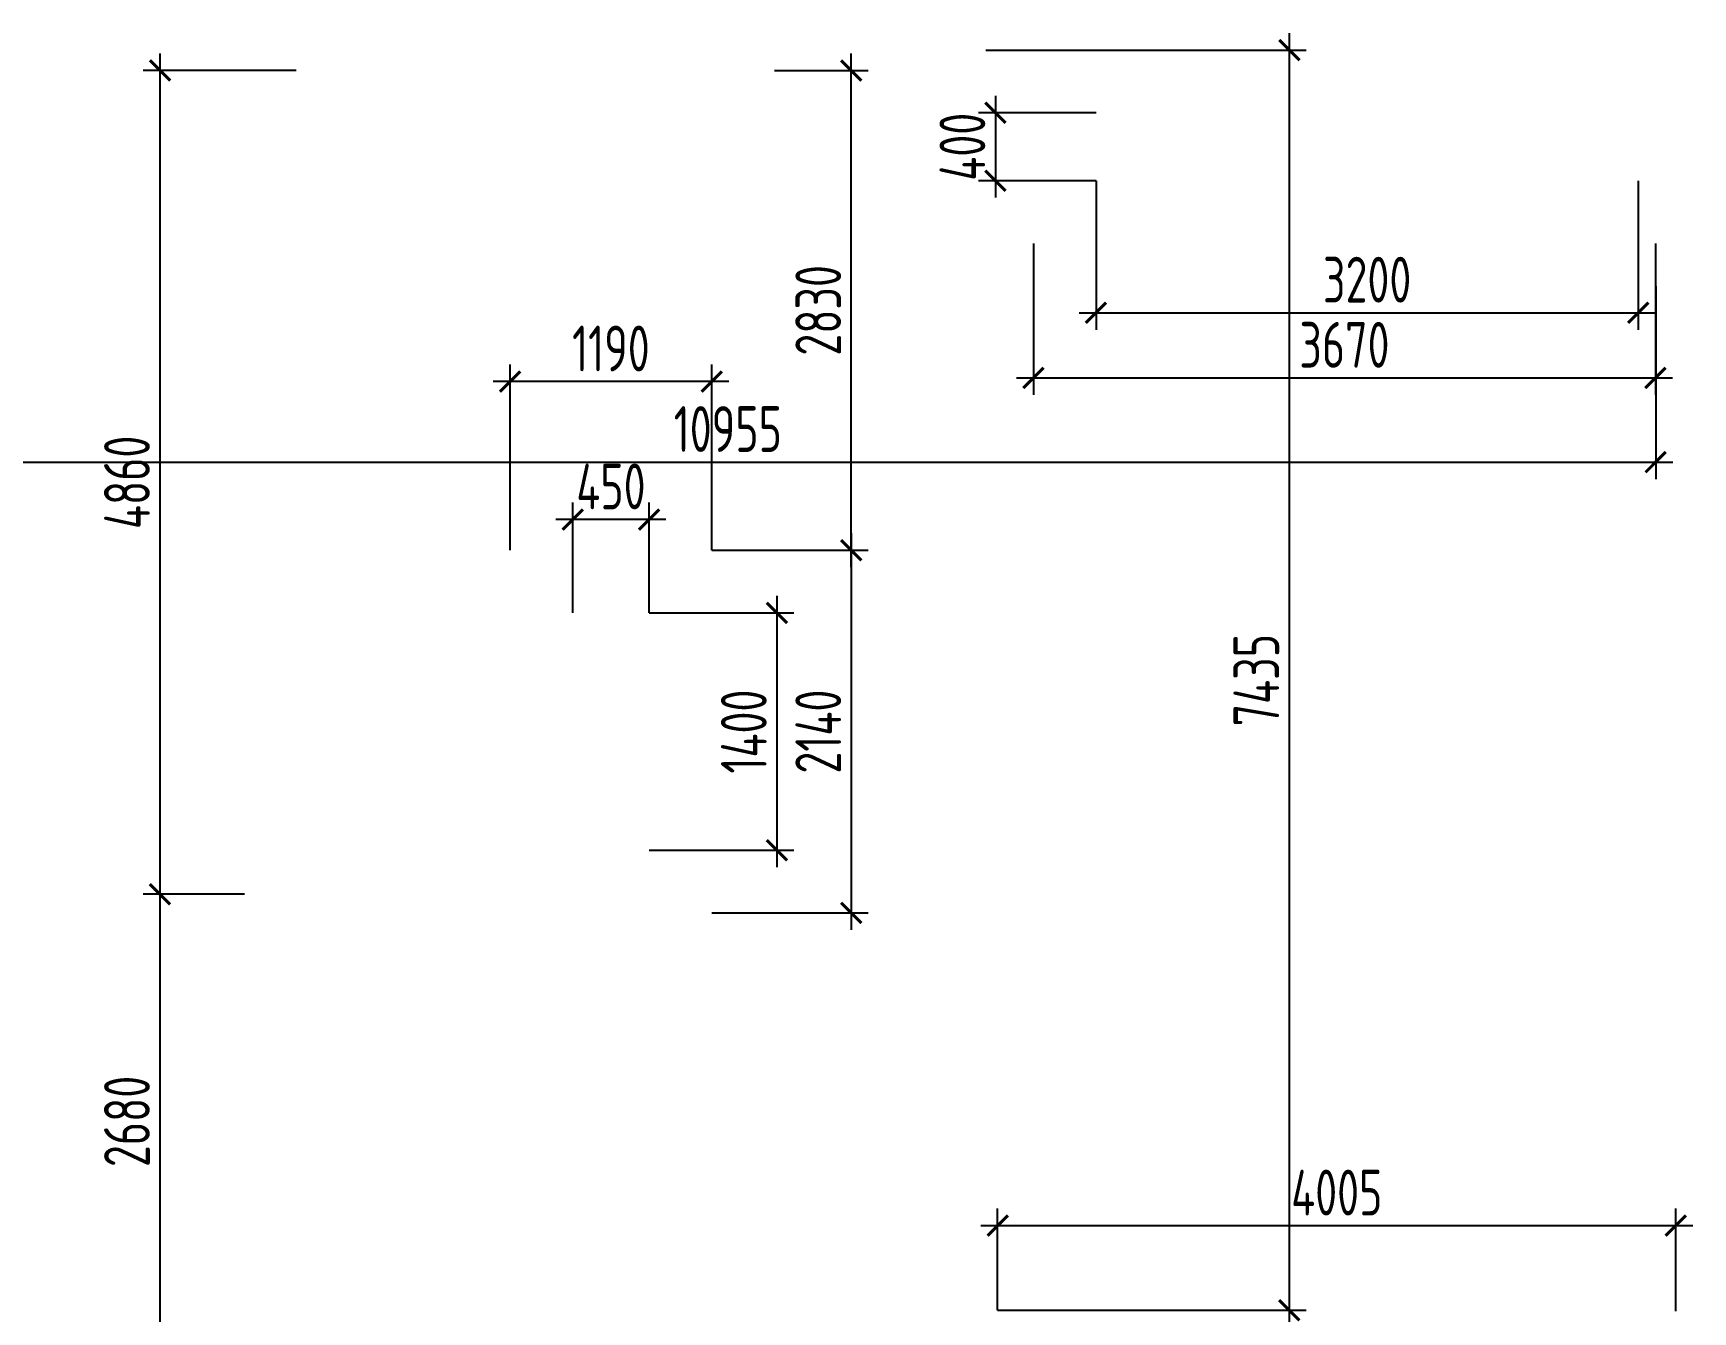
# Model space of a CAD drawing. Header units: millimetres. Extents: x -350007 to 536090, y -888 to 198380.
# Drawn here: x 519945 to 529739, y 75163 to 82706 of the extents above; entities that cross this region are included whole.
import ezdxf

# ---------------------------------------------------------------- set-up
doc = ezdxf.new("R2010")
doc.units = ezdxf.units.MM
doc.layers.add('АР_Размеры нов.', color=15, linetype='Continuous', lineweight=0)
doc.styles.add('ISOCPEUR', font='isocpeur.ttf', dxfattribs={"width": 0.7})
doc.dimstyles.new('R_100', dxfattribs={"dimtxt": 270, "dimasz": 120, "dimexe": 100, "dimexo": 0, "dimgap": 60, "dimtad": 1, "dimdec": 0, "dimrnd": 5, "dimzin": 0, "dimdsep": 46, "dimtxsty": 'ISOCPEUR', "dimblk": 'ARCHTICK', "dimcen": 0, "dimdle": 100, "dimclrd": 256, "dimclre": 256, "dimclrt": 256, "dimadec": 0, "dimazin": 0, "dimtfac": 2, "dimtdec": 0, "dimtofl": 0, "dimtmove": 1, "dimatfit": 3, "dimfxl": 1, "dimtvp": 3, "dimtolj": 1, "dimtzin": 0, "dimarcsym": 0})

# ---------------------------------------------------------------- blocks, each defined once
blk = doc.blocks.new('_ArchTick')
at = {"color": 0, "linetype": 'ByBlock', "const_width": 0.15}
blk.add_lwpolyline([(-0.5, -0.5), (0.5, 0.5)], dxfattribs=at)
blk = doc.blocks.new('*D3270')
at = {"layer": 'Defpoints', "color": 0, "transparency": 16777216}
for p in [(529520.5, 81212.8), (529520.5, 80175.6), (518567.9, 79620.3)]:
    blk.add_point(p, dxfattribs=at)
at = {"layer": 'АР_Размеры нов.', "lineweight": -2, "transparency": 16777216}
for p, q in [((529520.5, 81212.8), (529520.5, 80075.6)), ((518567.9, 79620.3), (518567.9, 80275.6)), ((518467.9, 80175.6), (529620.5, 80175.6))]:
    blk.add_line(p, q, dxfattribs=at)
at = {"layer": 'АР_Размеры нов.', "lineweight": -2, "transparency": 16777216, "xscale": 120, "yscale": 120, "zscale": 120, "rotation": 180}
blk.add_blockref('_ArchTick', (518567.9, 80175.6), dxfattribs=at)
at = {"layer": 'АР_Размеры нов.', "lineweight": -2, "transparency": 16777216, "xscale": 120, "yscale": 120, "zscale": 120}
blk.add_blockref('_ArchTick', (529520.5, 80175.6), dxfattribs=at)
at = {"layer": 'АР_Размеры нов.', "transparency": 16777216, "insert": (524044.2, 80370.6), "char_height": 270, "attachment_point": 5, "style": 'ISOCPEUR'}
blk.add_mtext('\\A1;10955', dxfattribs=at)
blk = doc.blocks.new('*D3344')
at = {"layer": 'Defpoints', "color": 0, "transparency": 16777216}
for p in [(526217.4, 81835.7), (529417.4, 81835.7), (529417.4, 81056.7)]:
    blk.add_point(p, dxfattribs=at)
at = {"layer": 'АР_Размеры нов.', "lineweight": -2, "transparency": 16777216}
for p, q in [((526217.4, 81835.7), (526217.4, 80956.7)), ((529417.4, 81835.7), (529417.4, 80956.7)), ((526117.4, 81056.7), (529517.4, 81056.7))]:
    blk.add_line(p, q, dxfattribs=at)
at = {"layer": 'АР_Размеры нов.', "lineweight": -2, "transparency": 16777216, "xscale": 120, "yscale": 120, "zscale": 120, "rotation": 180}
blk.add_blockref('_ArchTick', (526217.4, 81056.7), dxfattribs=at)
at = {"layer": 'АР_Размеры нов.', "lineweight": -2, "transparency": 16777216, "xscale": 120, "yscale": 120, "zscale": 120}
blk.add_blockref('_ArchTick', (529417.4, 81056.7), dxfattribs=at)
at = {"layer": 'АР_Размеры нов.', "transparency": 16777216, "insert": (527817.4, 81251.7), "char_height": 270, "attachment_point": 5, "style": 'ISOCPEUR'}
blk.add_mtext('\\A1;3200', dxfattribs=at)
blk = doc.blocks.new('*D3345')
at = {"layer": 'Defpoints', "color": 0, "transparency": 16777216}
for p in [(525847.4, 81465.7), (529519.3, 81465.7), (529519.3, 80672.3)]:
    blk.add_point(p, dxfattribs=at)
at = {"layer": 'АР_Размеры нов.', "lineweight": -2, "transparency": 16777216}
for p, q in [((525847.4, 81465.7), (525847.4, 80572.3)), ((529519.3, 81465.7), (529519.3, 80572.3)), ((525747.4, 80672.3), (529619.3, 80672.3))]:
    blk.add_line(p, q, dxfattribs=at)
at = {"layer": 'АР_Размеры нов.', "lineweight": -2, "transparency": 16777216, "xscale": 120, "yscale": 120, "zscale": 120, "rotation": 180}
blk.add_blockref('_ArchTick', (525847.4, 80672.3), dxfattribs=at)
at = {"layer": 'АР_Размеры нов.', "lineweight": -2, "transparency": 16777216, "xscale": 120, "yscale": 120, "zscale": 120}
blk.add_blockref('_ArchTick', (529519.3, 80672.3), dxfattribs=at)
at = {"layer": 'АР_Размеры нов.', "transparency": 16777216, "insert": (527683.4, 80867.3), "char_height": 270, "attachment_point": 5, "style": 'ISOCPEUR'}
blk.add_mtext('\\A1;3670', dxfattribs=at)
blk = doc.blocks.new('*D3346')
at = {"layer": 'Defpoints', "color": 0, "transparency": 16777216}
for p in [(526217.4, 82235.7), (525623.5, 81835.7), (526217.4, 81835.7)]:
    blk.add_point(p, dxfattribs=at)
at = {"layer": 'АР_Размеры нов.', "lineweight": -2, "transparency": 16777216}
for p, q in [((525623.5, 82335.7), (525623.5, 81735.7)), ((526217.4, 82235.7), (525523.5, 82235.7)), ((526217.4, 81835.7), (525523.5, 81835.7))]:
    blk.add_line(p, q, dxfattribs=at)
at = {"layer": 'АР_Размеры нов.', "lineweight": -2, "transparency": 16777216, "xscale": 120, "yscale": 120, "zscale": 120}
for p, rotation in [((525623.5, 82235.7), 90), ((525623.5, 81835.7), 270)]:
    blk.add_blockref('_ArchTick', p, dxfattribs=dict(at, rotation=rotation))
at = {"layer": 'АР_Размеры нов.', "transparency": 16777216, "insert": (525428.5, 82035.7), "char_height": 270, "attachment_point": 5, "rotation": 90, "style": 'ISOCPEUR'}
blk.add_mtext('\\A1;400', dxfattribs=at)
blk = doc.blocks.new('*D3349')
at = {"layer": 'Defpoints', "color": 0, "transparency": 16777216}
for p in [(520693.2, 77625.9), (521191.1, 77625.9), (521190.9, 74945.8)]:
    blk.add_point(p, dxfattribs=at)
at = {"layer": 'АР_Размеры нов.', "lineweight": -2, "transparency": 16777216}
for p, q in [((520693.2, 74845.8), (520693.2, 77725.9)), ((521191.1, 77625.9), (520593.2, 77625.9)), ((521190.9, 74945.8), (520593.2, 74945.8))]:
    blk.add_line(p, q, dxfattribs=at)
at = {"layer": 'АР_Размеры нов.', "lineweight": -2, "transparency": 16777216, "xscale": 120, "yscale": 120, "zscale": 120}
for p, rotation in [((520693.2, 77625.9), 90), ((520693.2, 74945.8), 270)]:
    blk.add_blockref('_ArchTick', p, dxfattribs=dict(at, rotation=rotation))
at = {"layer": 'АР_Размеры нов.', "transparency": 16777216, "insert": (520498.2, 76285.9), "char_height": 270, "attachment_point": 5, "rotation": 90, "style": 'ISOCPEUR'}
blk.add_mtext('\\A1;2680', dxfattribs=at)
blk = doc.blocks.new('*D3350')
at = {"layer": 'Defpoints', "color": 0, "transparency": 16777216}
for p in [(520693.2, 82485.7), (521497.1, 82485.7), (521191.1, 77625.9)]:
    blk.add_point(p, dxfattribs=at)
at = {"layer": 'АР_Размеры нов.', "lineweight": -2, "transparency": 16777216}
for p, q in [((520693.2, 77525.9), (520693.2, 82585.7)), ((521497.1, 82485.7), (520593.2, 82485.7)), ((521191.1, 77625.9), (520593.2, 77625.9))]:
    blk.add_line(p, q, dxfattribs=at)
at = {"layer": 'АР_Размеры нов.', "lineweight": -2, "transparency": 16777216, "xscale": 120, "yscale": 120, "zscale": 120}
for p, rotation in [((520693.2, 82485.7), 90), ((520693.2, 77625.9), 270)]:
    blk.add_blockref('_ArchTick', p, dxfattribs=dict(at, rotation=rotation))
at = {"layer": 'АР_Размеры нов.', "transparency": 16777216, "insert": (520498.2, 80055.8), "char_height": 270, "attachment_point": 5, "rotation": 90, "style": 'ISOCPEUR'}
blk.add_mtext('\\A1;4860', dxfattribs=at)
blk = doc.blocks.new('*D3563')
at = {"layer": 'Defpoints', "color": 0, "transparency": 16777216}
for p in [(523579.3, 79285.7), (523579.3, 77885.7), (524333.5, 77885.7)]:
    blk.add_point(p, dxfattribs=at)
at = {"layer": 'АР_Размеры нов.', "lineweight": -2, "transparency": 16777216}
for p, q in [((524333.5, 79385.7), (524333.5, 77785.7)), ((523579.3, 79285.7), (524433.5, 79285.7)), ((523579.3, 77885.7), (524433.5, 77885.7))]:
    blk.add_line(p, q, dxfattribs=at)
at = {"layer": 'АР_Размеры нов.', "lineweight": -2, "transparency": 16777216, "xscale": 120, "yscale": 120, "zscale": 120}
for p, rotation in [((524333.5, 79285.7), 90), ((524333.5, 77885.7), 270)]:
    blk.add_blockref('_ArchTick', p, dxfattribs=dict(at, rotation=rotation))
at = {"layer": 'АР_Размеры нов.', "transparency": 16777216, "insert": (524138.5, 78585.7), "char_height": 270, "attachment_point": 5, "rotation": 90, "style": 'ISOCPEUR'}
blk.add_mtext('\\A1;1400', dxfattribs=at)
blk = doc.blocks.new('*D3564')
at = {"layer": 'Defpoints', "color": 0, "transparency": 16777216}
for p in [(523949.3, 79655.7), (523949.3, 77515.7), (524773, 77515.7)]:
    blk.add_point(p, dxfattribs=at)
at = {"layer": 'АР_Размеры нов.', "lineweight": -2, "transparency": 16777216}
for p, q in [((524773, 79755.7), (524773, 77415.7)), ((523949.3, 79655.7), (524873, 79655.7)), ((523949.3, 77515.7), (524873, 77515.7))]:
    blk.add_line(p, q, dxfattribs=at)
at = {"layer": 'АР_Размеры нов.', "lineweight": -2, "transparency": 16777216, "xscale": 120, "yscale": 120, "zscale": 120}
for p, rotation in [((524773, 79655.7), 90), ((524773, 77515.7), 270)]:
    blk.add_blockref('_ArchTick', p, dxfattribs=dict(at, rotation=rotation))
at = {"layer": 'АР_Размеры нов.', "transparency": 16777216, "insert": (524578, 78585.7), "char_height": 270, "attachment_point": 5, "rotation": 90, "style": 'ISOCPEUR'}
blk.add_mtext('\\A1;2140', dxfattribs=at)
blk = doc.blocks.new('*D3565')
at = {"layer": 'Defpoints', "color": 0, "transparency": 16777216}
for p in [(524319.5, 82485.7), (524773, 82485.7), (523949.3, 79655.7)]:
    blk.add_point(p, dxfattribs=at)
at = {"layer": 'АР_Размеры нов.', "lineweight": -2, "transparency": 16777216}
for p, q in [((524773, 79555.7), (524773, 82585.7)), ((524319.5, 82485.7), (524873, 82485.7)), ((523949.3, 79655.7), (524873, 79655.7))]:
    blk.add_line(p, q, dxfattribs=at)
at = {"layer": 'АР_Размеры нов.', "lineweight": -2, "transparency": 16777216, "xscale": 120, "yscale": 120, "zscale": 120}
for p, rotation in [((524773, 82485.7), 90), ((524773, 79655.7), 270)]:
    blk.add_blockref('_ArchTick', p, dxfattribs=dict(at, rotation=rotation))
at = {"layer": 'АР_Размеры нов.', "transparency": 16777216, "insert": (524578, 81070.7), "char_height": 270, "attachment_point": 5, "rotation": 90, "style": 'ISOCPEUR'}
blk.add_mtext('\\A1;2830', dxfattribs=at)
blk = doc.blocks.new('*D3566')
at = {"layer": 'Defpoints', "color": 0, "transparency": 16777216}
for p in [(523129.3, 79836.9), (523129.3, 79285.7), (523579.3, 79285.7)]:
    blk.add_point(p, dxfattribs=at)
at = {"layer": 'АР_Размеры нов.', "lineweight": -2, "transparency": 16777216}
for p, q in [((523129.3, 79285.7), (523129.3, 79936.9)), ((523579.3, 79285.7), (523579.3, 79936.9)), ((523679.3, 79836.9), (523029.3, 79836.9))]:
    blk.add_line(p, q, dxfattribs=at)
at = {"layer": 'АР_Размеры нов.', "lineweight": -2, "transparency": 16777216, "xscale": 120, "yscale": 120, "zscale": 120, "rotation": 180}
blk.add_blockref('_ArchTick', (523129.3, 79836.9), dxfattribs=at)
at = {"layer": 'АР_Размеры нов.', "lineweight": -2, "transparency": 16777216, "xscale": 120, "yscale": 120, "zscale": 120}
blk.add_blockref('_ArchTick', (523579.3, 79836.9), dxfattribs=at)
at = {"layer": 'АР_Размеры нов.', "transparency": 16777216, "insert": (523354.3, 80031.9), "char_height": 270, "attachment_point": 5, "style": 'ISOCPEUR'}
blk.add_mtext('\\A1;450', dxfattribs=at)
blk = doc.blocks.new('*D3567')
at = {"layer": 'Defpoints', "color": 0, "transparency": 16777216}
for p in [(522759.3, 80650.7), (522759.3, 79655.7), (523949.3, 79655.7)]:
    blk.add_point(p, dxfattribs=at)
at = {"layer": 'АР_Размеры нов.', "lineweight": -2, "transparency": 16777216}
for p, q in [((522759.3, 79655.7), (522759.3, 80750.7)), ((523949.3, 79655.7), (523949.3, 80750.7)), ((524049.3, 80650.7), (522659.3, 80650.7))]:
    blk.add_line(p, q, dxfattribs=at)
at = {"layer": 'АР_Размеры нов.', "lineweight": -2, "transparency": 16777216, "xscale": 120, "yscale": 120, "zscale": 120, "rotation": 180}
blk.add_blockref('_ArchTick', (522759.3, 80650.7), dxfattribs=at)
at = {"layer": 'АР_Размеры нов.', "lineweight": -2, "transparency": 16777216, "xscale": 120, "yscale": 120, "zscale": 120}
blk.add_blockref('_ArchTick', (523949.3, 80650.7), dxfattribs=at)
at = {"layer": 'АР_Размеры нов.', "transparency": 16777216, "insert": (523354.3, 80845.7), "char_height": 270, "attachment_point": 5, "style": 'ISOCPEUR'}
blk.add_mtext('\\A1;1190', dxfattribs=at)
blk = doc.blocks.new('*D4262')
at = {"layer": 'Defpoints', "color": 0, "transparency": 16777216}
for p in [(529639.3, 75671.3), (525636.7, 75172.1), (529639.3, 75165.7)]:
    blk.add_point(p, dxfattribs=at)
at = {"layer": 'АР_Размеры нов.', "lineweight": -2, "transparency": 16777216}
for p, q in [((525636.7, 75172.1), (525636.7, 75771.3)), ((529639.3, 75165.7), (529639.3, 75771.3)), ((525536.7, 75671.3), (529739.3, 75671.3))]:
    blk.add_line(p, q, dxfattribs=at)
at = {"layer": 'АР_Размеры нов.', "lineweight": -2, "transparency": 16777216, "xscale": 120, "yscale": 120, "zscale": 120, "rotation": 180}
blk.add_blockref('_ArchTick', (525636.7, 75671.3), dxfattribs=at)
at = {"layer": 'АР_Размеры нов.', "lineweight": -2, "transparency": 16777216, "xscale": 120, "yscale": 120, "zscale": 120}
blk.add_blockref('_ArchTick', (529639.3, 75671.3), dxfattribs=at)
at = {"layer": 'АР_Размеры нов.', "transparency": 16777216, "insert": (527638, 75866.3), "char_height": 270, "attachment_point": 5, "style": 'ISOCPEUR'}
blk.add_mtext('\\A1;4005', dxfattribs=at)
blk = doc.blocks.new('*D4263')
at = {"layer": 'Defpoints', "color": 0, "transparency": 16777216}
for p in [(525566.5, 82605.7), (527358.1, 82605.7), (525636.7, 75172.1)]:
    blk.add_point(p, dxfattribs=at)
at = {"layer": 'АР_Размеры нов.', "lineweight": -2, "transparency": 16777216}
for p, q in [((527358.1, 75072.1), (527358.1, 82705.7)), ((525566.5, 82605.7), (527458.1, 82605.7)), ((525636.7, 75172.1), (527458.1, 75172.1))]:
    blk.add_line(p, q, dxfattribs=at)
at = {"layer": 'АР_Размеры нов.', "lineweight": -2, "transparency": 16777216, "xscale": 120, "yscale": 120, "zscale": 120}
for p, rotation in [((527358.1, 82605.7), 90), ((527358.1, 75172.1), 270)]:
    blk.add_blockref('_ArchTick', p, dxfattribs=dict(at, rotation=rotation))
at = {"layer": 'АР_Размеры нов.', "transparency": 16777216, "insert": (527163.1, 78888.9), "char_height": 270, "attachment_point": 5, "rotation": 90, "style": 'ISOCPEUR'}
blk.add_mtext('\\A1;7435', dxfattribs=at)

msp = doc.modelspace()

# ---------------------------------------------------------------- dimensions: what is measured, and where the dimension line sits
at = {"layer": 'АР_Размеры нов.'}
for base, p1, p2, picture, middle in [((527358.1, 82605.7), (525636.7, 75172.1), (525566.5, 82605.7), '*D4263', (527163.1, 78888.9)), ((520693.2, 82485.7), (521191.1, 77625.9), (521497.1, 82485.7), '*D3350', (520498.2, 80055.8)), ((524773, 82485.7), (523949.3, 79655.7), (524319.5, 82485.7), '*D3565', (524578, 81070.7)), ((524773, 77515.7), (523949.3, 79655.7), (523949.3, 77515.7), '*D3564', (524578, 78585.7)), ((524333.5, 77885.7), (523579.3, 79285.7), (523579.3, 77885.7), '*D3563', (524138.5, 78585.7)), ((520693.2, 77625.9), (521190.9, 74945.8), (521191.1, 77625.9), '*D3349', (520498.2, 76285.9))]:
    dim = msp.add_linear_dim(base=base, p1=p1, p2=p2, angle=90, dimstyle='R_100', override={"dimpost": '\\X'}, dxfattribs=at)
    dim.commit()
    dim.dimension.update_dxf_attribs({"geometry": picture, "text_midpoint": middle})
dim = msp.add_linear_dim(base=(525623.5, 81835.7), p1=(526217.4, 82235.7), p2=(526217.4, 81835.7), angle=90, dimstyle='R_100', override={"dimpost": '\\X'}, dxfattribs=at)
dim.commit()
dim.dimension.update_dxf_attribs({"geometry": '*D3346', "text_midpoint": (525623.5, 82035.7), "dimtype": 160})
for base, p1, p2, picture, middle in [((529417.4, 81056.7), (526217.4, 81835.7), (529417.4, 81835.7), '*D3344', (527817.4, 81251.7)), ((529519.3, 80672.3), (525847.4, 81465.7), (529519.3, 81465.7), '*D3345', (527683.4, 80867.3)), ((529520.5, 80175.6), (518567.9, 79620.3), (529520.5, 81212.8), '*D3270', (524044.2, 80370.6)), ((522759.3, 80650.7), (523949.3, 79655.7), (522759.3, 79655.7), '*D3567', (523354.3, 80845.7)), ((529639.3, 75671.3), (525636.7, 75172.1), (529639.3, 75165.7), '*D4262', (527638, 75866.3))]:
    dim = msp.add_linear_dim(base=base, p1=p1, p2=p2, dimstyle='R_100', override={"dimpost": '\\X'}, dxfattribs=at)
    dim.commit()
    dim.dimension.update_dxf_attribs({"geometry": picture, "text_midpoint": middle})
dim = msp.add_linear_dim(base=(523129.3, 79836.9), p1=(523579.3, 79285.7), p2=(523129.3, 79285.7), dimstyle='R_100', override={"dimpost": '\\X'}, dxfattribs=at)
dim.commit()
dim.dimension.update_dxf_attribs({"geometry": '*D3566', "text_midpoint": (523354.3, 79836.9), "dimtype": 160})

doc.saveas('drawing.dxf')
